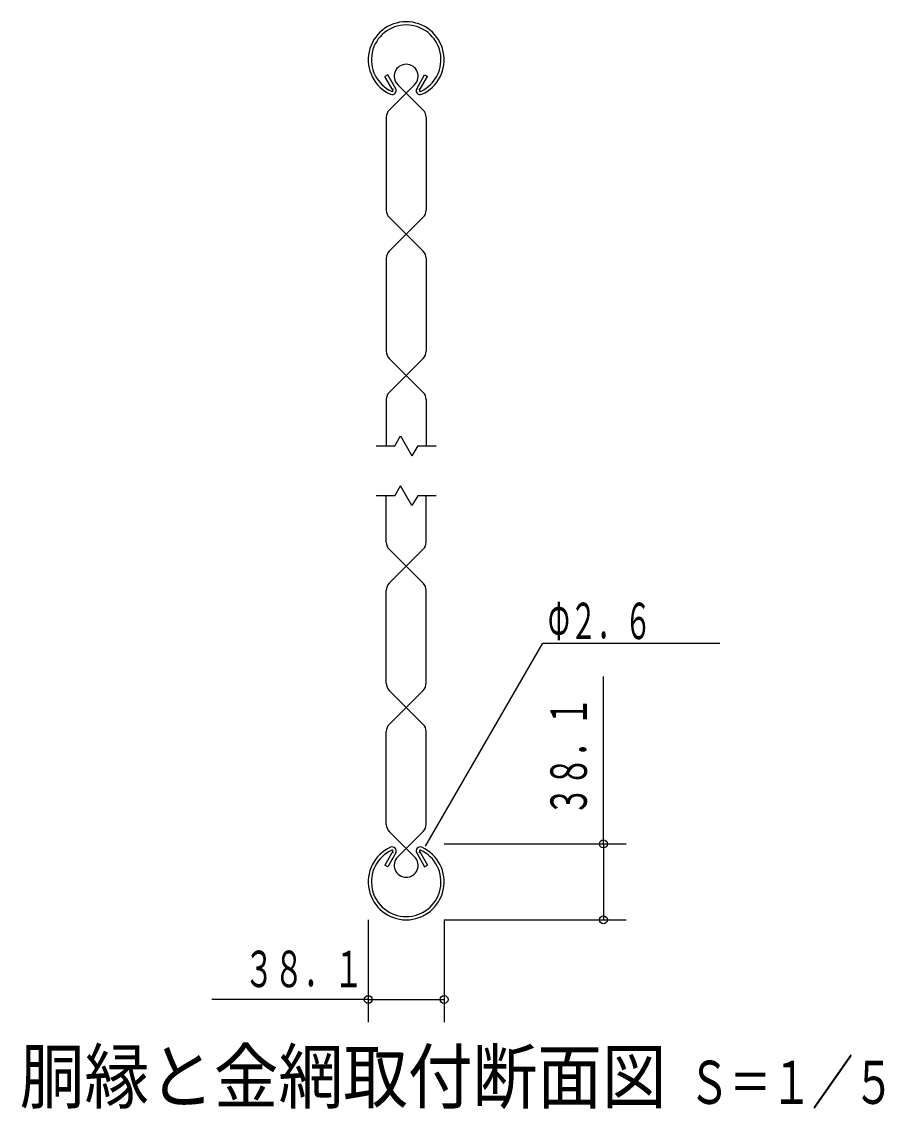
# Model space of a CAD drawing. Units: millimetres, scale not verified. Extents: x -4425 to 4425, y -3150 to 3150.
# Drawn here: x 66 to 1366, y -1090 to 548 of the extents above; entities that cross this region are included whole.
import ezdxf
from ezdxf.enums import TextEntityAlignment as Align

# ---------------------------------------------------------------- set-up
doc = ezdxf.new("R2010")
doc.units = ezdxf.units.MM
doc.header["$LTSCALE"] = 20
doc.layers.add('0-0_1', color=7, linetype='Continuous', lineweight=25)
doc.styles.add('ＭＳ ゴシック', font='')
doc.styles.get('ＭＳ ゴシック').set_extended_font_data('MS Gothic')

msp = doc.modelspace()

# ---------------------------------------------------------------- linework, layer by layer
at = {"layer": '0-0_1'}
for p, q in [((617.6, 468.3), (613.44, 465.9)), ((625.44, 445.12), (613.44, 465.9)), ((629.6, 447.52), (617.6, 468.3)), ((661.2, 447.52), (673.2, 468.3)), ((665.36, 445.12), (677.36, 465.9)), ((673.2, 468.3), (677.36, 465.9)), ((619.79, 415.19), (658.13, 453.52)), ((632.67, 453.52), (671.01, 415.19)), ((615.4, 404.58), (615.4, 264.48)), ((675.4, 404.58), (675.4, 264.48)), ((619.79, 202.66), (671.01, 253.88)), ((619.79, 253.87), (671.01, 202.66)), ((615.4, 192.06), (615.4, 51.95)), ((675.4, 192.05), (675.4, 51.95)), ((619.79, 41.35), (645.4, 15.74)), ((619.79, -9.87), (671.01, 41.35)), ((645.4, 15.74), (671.01, -9.87)), ((615.4, -20.47), (615.4, -90.52)), ((675.4, -20.47), (675.4, -90.52)), ((615.4, -235.57), (615.4, -165.52)), ((675.4, -235.57), (675.4, -165.52)), ((619.79, -246.18), (671.01, -297.39)), ((645.4, -271.79), (671.01, -246.18)), ((619.79, -297.39), (645.4, -271.79)), ((615.4, -448.1), (615.4, -308)), ((675.4, -448.1), (675.4, -308)), ((942.55, -690.05), (942.55, -437.7)), ((619.79, -458.71), (671.01, -509.92)), ((619.79, -509.92), (671.01, -458.71)), ((615.4, -660.63), (615.4, -520.53)), ((675.4, -660.63), (675.4, -520.53)), ((619.79, -671.23), (658.13, -709.57)), ((632.67, -709.57), (671.01, -671.23)), ((625.44, -701.16), (613.44, -721.95)), ((629.6, -703.56), (617.6, -724.35)), ((661.2, -703.56), (673.2, -724.35)), ((665.36, -701.16), (677.36, -721.95)), ((702.55, -690.05), (976.84, -690.05)), ((942.55, -690.05), (942.55, -804.35)), ((617.6, -724.35), (613.44, -721.95)), ((673.2, -724.35), (677.36, -721.95)), ((588.25, -804.35), (588.25, -958.64)), ((702.55, -804.35), (976.84, -804.35)), ((702.55, -804.35), (702.55, -958.64)), ((588.25, -924.35), (352.56, -924.35)), ((588.25, -924.35), (702.55, -924.35))]:
    msp.add_line(p, q, dxfattribs=at)
at = {"layer": '0-0_1', "color": 2}
for p, q in [((628.08, -90.52), (636.74, -75.52)), ((636.74, -75.52), (654.06, -105.52)), ((600.4, -90.52), (628.08, -90.52)), ((662.72, -90.52), (654.06, -105.52)), ((662.72, -90.52), (690.4, -90.52)), ((628.08, -165.52), (636.74, -150.52)), ((654.06, -180.52), (636.74, -150.52)), ((628.08, -165.52), (600.4, -165.52)), ((662.72, -165.52), (654.06, -180.52)), ((690.4, -165.52), (662.72, -165.52)), ((674.68, -693.31), (851.26, -387.48)), ((851.26, -387.48), (1117.79, -387.48))]:
    msp.add_line(p, q, dxfattribs=at)
at = {"layer": '0-0_1', "color": 6}
for centre in [(942.55, -690.05), (942.55, -804.35), (588.25, -924.35), (702.55, -924.35)]:
    msp.add_circle(centre, 6, dxfattribs=at)
at = {"layer": '0-0_1'}
for centre, radius, start, end in [((645.4, 491.16), 57.15, 294.23979, 245.76035), ((645.4, 491.16), 52.35, 294.23979, 245.76035), ((645.4, 466.25), 18, 314.99996, 225.00018), ((624.4, 444.52), 6, 245.76007, 30.00003), ((624.4, 444.52), 1.2, 245.76007, 30.00003), ((624.4, 446.25), 1.5, 0, 45.00125), ((666.4, 444.52), 6, 150.00012, 294.24009), ((666.4, 446.25), 1.5, 134.99889, 180), ((666.4, 444.52), 1.2, 150.00012, 294.24009), ((630.4, 404.58), 15, 135.00011, 180), ((660.4, 404.58), 15, 0, 45.00004), ((630.4, 264.48), 15, 180, 225.00018), ((660.4, 264.48), 15, 314.99996, 0), ((630.4, 192.06), 15, 135.00011, 180), ((660.4, 192.05), 15, 0, 45.00004), ((630.4, 51.95), 15, 180, 225.00018), ((660.4, 51.95), 15, 314.99996, 0), ((630.4, -20.47), 15, 135.00011, 180), ((660.4, -20.47), 15, 0, 45.00004), ((630.4, -235.57), 15, 180, 225.00018), ((660.4, -235.57), 15, 314.99996, 0), ((630.4, -308), 15, 135.00011, 180), ((660.4, -308), 15, 0, 45.00004), ((630.4, -448.1), 15, 180, 225.00018), ((660.4, -448.1), 15, 314.99996, 0), ((630.4, -520.53), 15, 135.00011, 180), ((660.4, -520.53), 15, 0, 45.00004), ((630.4, -660.63), 15, 180, 224.99989), ((660.4, -660.63), 15, 314.99996, 0), ((645.4, -747.2), 57.15, 114.23994, 65.76051), ((645.4, -747.2), 52.35, 114.23994, 65.76051), ((624.4, -700.56), 6, 329.99998, 114.23993), ((624.4, -700.56), 1.2, 329.99998, 114.23993), ((624.4, -702.29), 1.5, 314.99875, 0), ((666.4, -700.56), 6, 65.76021, 210.00017), ((666.4, -702.29), 1.5, 180, 225.00139), ((666.4, -700.56), 1.2, 65.76021, 210.00017), ((645.4, -722.3), 18, 135.00011, 45.00033)]:
    msp.add_arc(centre, radius, start, end, dxfattribs=at)

# ---------------------------------------------------------------- texts
at = {"layer": '0-0_1', "style": 'ＭＳ ゴシック'}
for s, height, width, p in [('Φ２．６', 54.84, 0.55, (858.9, -398.02)), ('３８．１', 54.84, 0.6, (401.35, -922.23)), ('胴縁と金網取付断面図', 79.38, 0.9, (63.23, -1103.81)), ('Ｓ＝１／５', 64.96, 0.7, (1070.73, -1101.03))]:
    msp.add_text(s, height=height, dxfattribs=dict(at, width=width)).set_placement(p, align=Align.BOTTOM_LEFT)
at = {"layer": '0-0_1', "style": 'ＭＳ ゴシック', "width": 0.6}
msp.add_text('３８．１', height=54.84, rotation=90, dxfattribs=at).set_placement((934.07, -648.14), align=Align.BOTTOM_LEFT)

doc.saveas('drawing.dxf')
